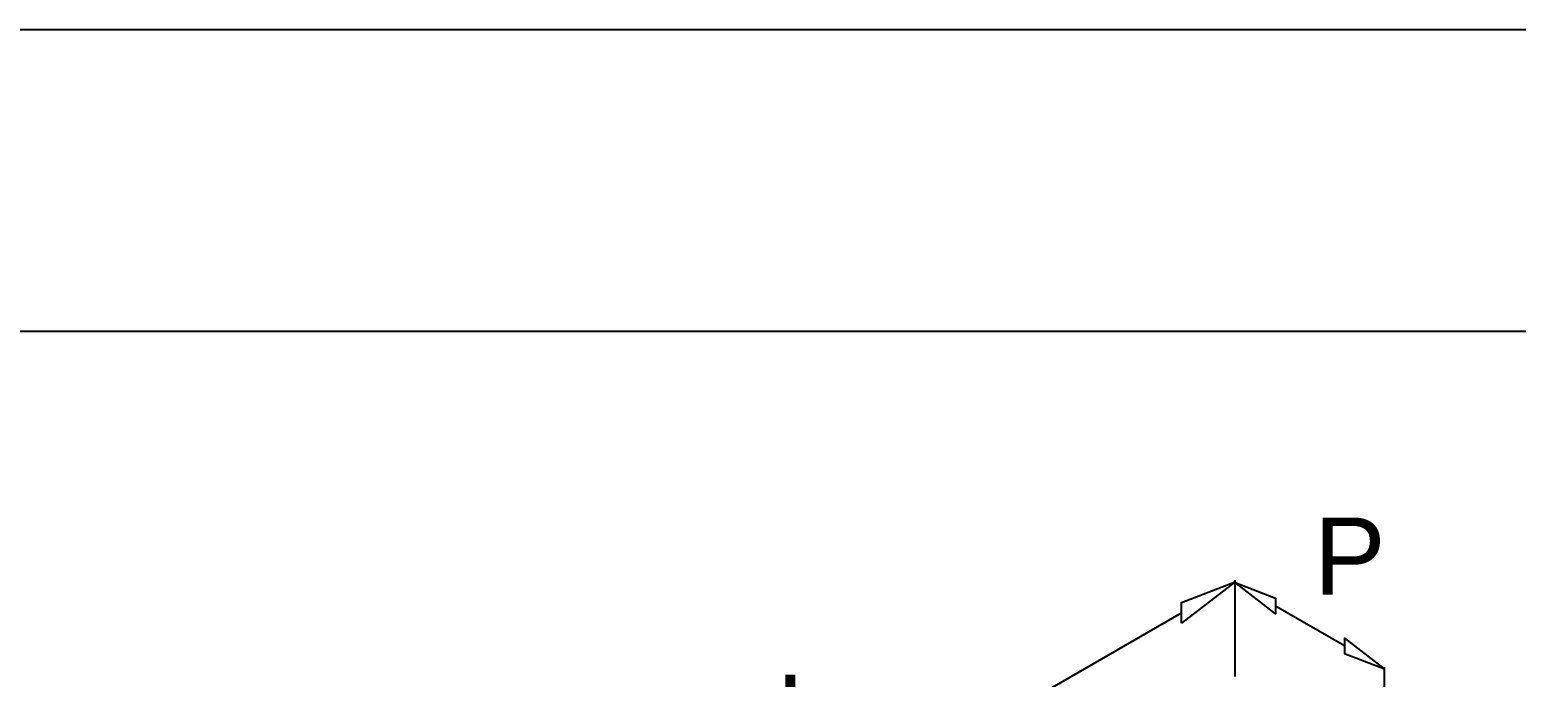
# Model space of a CAD drawing. Header units: millimetres. Extents: x 441156 to 441876, y 4514765 to 4515211.
# Drawn here: x 441492.243 to 441494.216, y 4515047.593 to 4515048.453 of the extents above; entities that cross this region are included whole.
import ezdxf

# ---------------------------------------------------------------- set-up
doc = ezdxf.new("R2010")
doc.units = ezdxf.units.MM
doc.layers.add('01_cartela', color=6, linetype='Continuous', plot=False)
doc.layers.add('01_textos', color=7, linetype='Continuous')
doc.layers.add('Cassette', color=7, linetype='Continuous')
doc.styles.add('NIEVES2', font='sanss___.ttf')

msp = doc.modelspace()

# ---------------------------------------------------------------- linework, layer by layer
at = {"layer": '01_cartela', "color": 3}
msp.add_lwpolyline([(441467.02291656, 4515048.45299148), (441467.02291656, 4515026.91796746), (441497.66090462, 4515026.91796746), (441497.66090462, 4515048.45299148)], close=True, dxfattribs=at)
at = {"layer": 'Cassette'}
msp.add_line((441492.01090462, 4515048.05299148), (441497.26090462, 4515048.05299148), dxfattribs=at)
at = {"layer": 'Cassette', "color": 5}
for points in [[(441493.77205711, 4515047.6652169), (441493.77205711, 4515047.69285871), (441493.84340285, 4515047.72012697), (441493.77205711, 4515047.6652169)], [(441493.84340285, 4515047.59461824), (441493.84340285, 4515047.7223682)], [(441493.84340285, 4515047.7163916), (441493.84340285, 4515047.72124759)], [(441493.89681877, 4515047.69846178), (441493.89681877, 4515047.67791719), (441493.84340285, 4515047.7193799), (441493.89681877, 4515047.69846178)], [(441493.89681877, 4515047.68837625), (441493.98833555, 4515047.63570741)], [(441492.84568313, 4515047.14413154), (441493.77205711, 4515047.67903781)], [(441493.98833555, 4515047.64579293), (441493.98833555, 4515047.62524835), (441494.04175147, 4515047.60470377), (441493.98833555, 4515047.64579293)], [(441494.04175147, 4515047.49637778), (441494.04175147, 4515047.60694499)]]:
    msp.add_lwpolyline(points, dxfattribs=at)

# ---------------------------------------------------------------- texts
at = {"layer": '01_textos', "char_height": 0.10256116, "width": 5.9438764329, "attachment_point": 1, "style": 'NIEVES2'}
for s, insert in [('P', (441493.94759181, 4515047.80550178)), ('L', (441493.23429617, 4515047.59713637))]:
    msp.add_mtext(s, dxfattribs=dict(at, insert=insert))

doc.saveas('drawing.dxf')
